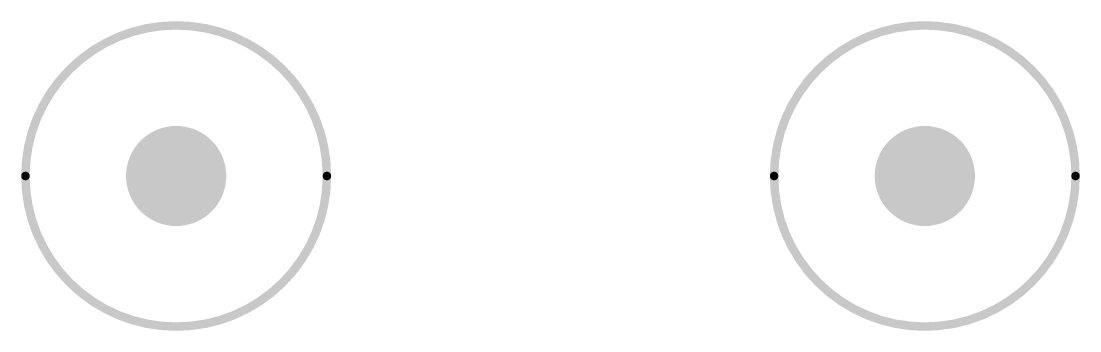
# Model space of a CAD drawing. Header units: millimetres. Extents: x 1288 to 1319.7, y 1282.3 to 1323.1.
# Drawn here: x 1287.96 to 1319.64, y 1313.86 to 1323.14 of the extents above.
import ezdxf

# ---------------------------------------------------------------- set-up
doc = ezdxf.new("R2010")
doc.units = ezdxf.units.MM
for name, color, linetype in [('BottomLayer', 5, 'Continuous'), ('BottomSolder', 6, 'Continuous'), ('MultiLayer', 9, 'Continuous'), ('PadHoleLayer', 156, 'Continuous'), ('TopLayer', 1, 'Continuous'), ('TopOverlay', 2, 'Continuous'), ('TopSolder', 216, 'Continuous')]:
    doc.layers.add(name, color=color, linetype=linetype)

msp = doc.modelspace()

# ---------------------------------------------------------------- linework, layer by layer
at = {"layer": 'BottomLayer', "const_width": 0.762}
for points in [[(1292.219, 1318.5, 1), (1292.981, 1318.5, 1)], [(1314.619, 1318.5, 1), (1315.381, 1318.5, 1)]]:
    msp.add_lwpolyline(points, format="xyb", close=True, dxfattribs=at)
at = {"layer": 'BottomSolder', "const_width": 0.864}
for points in [[(1292.168, 1318.5, 1), (1293.032, 1318.5, 1)], [(1314.568, 1318.5, 1), (1315.432, 1318.5, 1)]]:
    msp.add_lwpolyline(points, format="xyb", close=True, dxfattribs=at)
at = {"layer": 'MultiLayer', "const_width": 0.762}
for points in [[(1292.219, 1318.5, 1), (1292.981, 1318.5, 1)], [(1314.619, 1318.5, 1), (1315.381, 1318.5, 1)]]:
    msp.add_lwpolyline(points, format="xyb", close=True, dxfattribs=at)
at = {"layer": 'PadHoleLayer', "const_width": 1.5}
for points in [[(1291.85, 1318.5, 1), (1293.35, 1318.5, 1)], [(1314.25, 1318.5, 1), (1315.75, 1318.5, 1)]]:
    msp.add_lwpolyline(points, format="xyb", close=True, dxfattribs=at)
at = {"layer": 'TopLayer', "const_width": 0.762}
for points in [[(1292.219, 1318.5, 1), (1292.981, 1318.5, 1)], [(1314.619, 1318.5, 1), (1315.381, 1318.5, 1)]]:
    msp.add_lwpolyline(points, format="xyb", close=True, dxfattribs=at)
at = {"layer": 'TopOverlay'}
for points, const_width in [([(1297.11, 1318.5, 1), (1288.09, 1318.5, 1)], 0.254), ([(1319.51, 1318.5, 1), (1310.49, 1318.5, 1)], 0.254), ([(1288.027, 1318.5, 1), (1288.154, 1318.5, 1)], 0.127), ([(1297.046, 1318.5, 1), (1297.173, 1318.5, 1)], 0.127), ([(1310.427, 1318.5, 1), (1310.554, 1318.5, 1)], 0.127), ([(1319.446, 1318.5, 1), (1319.573, 1318.5, 1)], 0.127)]:
    msp.add_lwpolyline(points, format="xyb", close=True, dxfattribs=dict(at, const_width=const_width))
at = {"layer": 'TopSolder', "const_width": 0.864}
for points in [[(1292.168, 1318.5, 1), (1293.032, 1318.5, 1)], [(1314.568, 1318.5, 1), (1315.432, 1318.5, 1)]]:
    msp.add_lwpolyline(points, format="xyb", close=True, dxfattribs=at)

doc.saveas('drawing.dxf')
